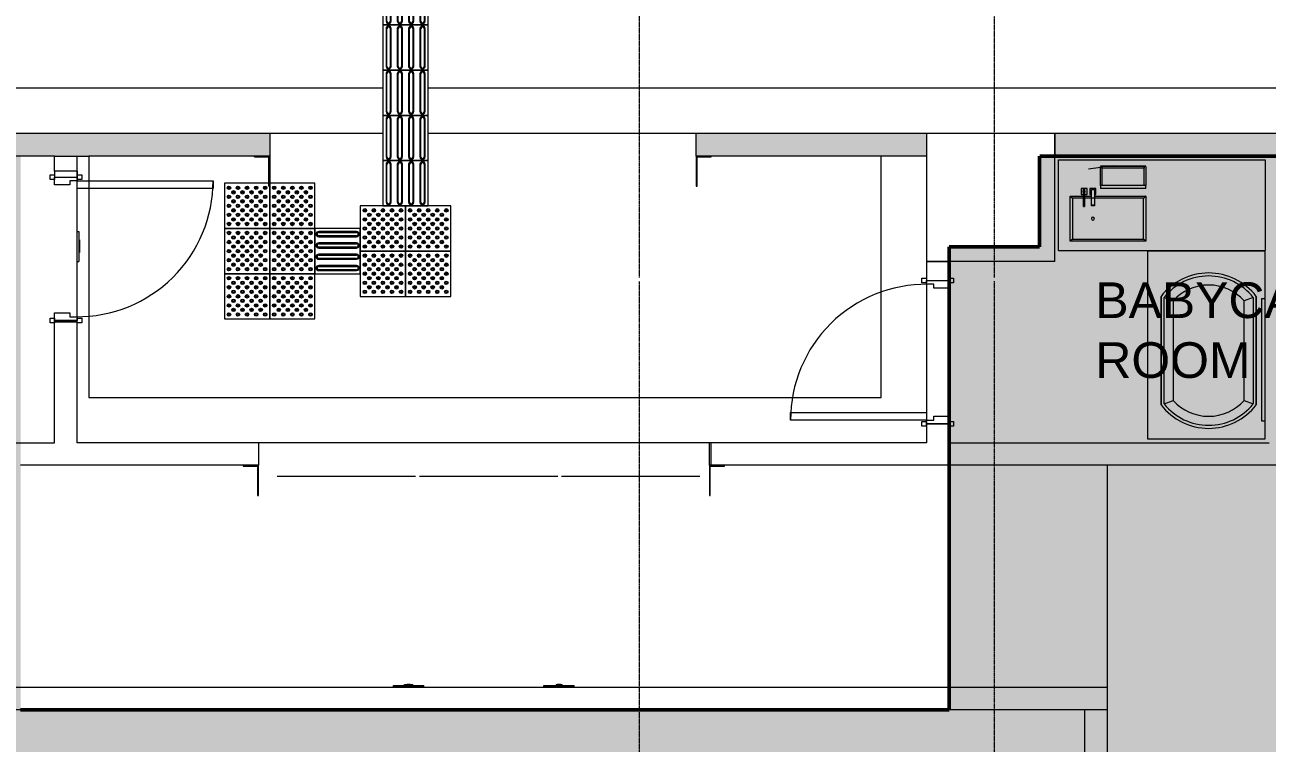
# Model space of a CAD drawing. Header units: millimetres. Extents: x 15878 to 679837, y -72324 to 391440.
# Drawn here: x 196110 to 204339, y 48115 to 52877 of the extents above; entities that cross this region are included whole.
import ezdxf

# ---------------------------------------------------------------- set-up
doc = ezdxf.new("R2010")
doc.units = ezdxf.units.MM
doc.linetypes.add('Demolished', pattern=[4.8, 3.2, -1.6])
doc.linetypes.add('Grid Line__1_200_', pattern=[10.5, 6, -1.5, 1.5, -1.5])
for name, color, linetype, lineweight in [('A-DETL', 90, 'Continuous', 5), ('A-DETL-GENF', 92, 'Continuous', 5), ('A-DOOR', 31, 'Continuous', 5), ('A-DOOR-FRAM', 31, 'Continuous', 5), ('A-FLOR', 192, 'Continuous', 5), ('A-GENM', 13, 'Continuous', 5), ('A-GLAZ', 151, 'Continuous', 5), ('A-WALL', 113, 'Continuous', 5), ('A-WALL-PATT', 111, 'Continuous', 18), ('G-ANNO-TEXT', 231, 'Continuous', 5), ('P-SANR-FIXT', 6, 'Continuous', 5), ('S-COLS', 52, 'Continuous', 5), ('S-GRID', 1, 'Continuous', 5)]:
    doc.layers.add(name, color=color, linetype=linetype, lineweight=lineweight)
doc.styles.add('Swis721 BT_2', font='swiss.ttf', dxfattribs={"height": 236.51772})

# ---------------------------------------------------------------- blocks, each defined once
blk = doc.blocks.new('DLN-Single Door__X01_ - _M39a_ 900 x 3000 _WH_-16935542-G_F')
at = {"layer": 'A-DOOR', "color": 253}
for p, q in [((-450, 975), (-400, 975)), ((-450, 75), (-450, 975)), ((-400, 975), (-400, 75)), ((-490, 105), (-460, 105)), ((-490, 75), (-490, 105)), ((-460, 105), (-460, 75)), ((460, 75), (460, 105)), ((460, 105), (490, 105)), ((490, 105), (490, 75)), ((-475, 75), (-490, 75)), ((-460, 75), (-475, 75)), ((-400, 75), (-450, 75)), ((475, 75), (460, 75)), ((490, 75), (475, 75)), ((-490, -75), (-475, -75)), ((-490, -105), (-490, -75)), ((-475, -75), (-460, -75)), ((-460, -75), (-460, -105)), ((460, -105), (460, -75)), ((460, -75), (475, -75)), ((475, -75), (490, -75)), ((490, -75), (490, -105)), ((-460, -105), (-490, -105)), ((490, -105), (460, -105))]:
    blk.add_line(p, q, dxfattribs=at)
blk.add_arc((-450, 75), 900, 359.5, 90, dxfattribs=at)
at = {"layer": 'A-DOOR-FRAM', "color": 253}
for p, q in [((-475, 75), (-450, 75)), ((-475, -75), (-475, 75)), ((-450, 75), (-450, 25)), ((-450, 25), (-425, 25)), ((-425, 25), (-425, -75)), ((425, 25), (450, 25)), ((425, -75), (425, 25)), ((450, 75), (475, 75)), ((450, 25), (450, 75)), ((475, 75), (475, -75)), ((-425, -75), (-475, -75)), ((475, -75), (425, -75))]:
    blk.add_line(p, q, dxfattribs=at)
blk = doc.blocks.new('DLN-Single Door__X01_ - _M38a_ 900 x 3000 _WH_-18812573-G_F')
at = {"layer": 'A-DOOR', "color": 253}
for p, q in [((-450, 975), (-400, 975)), ((-450, 75), (-450, 975)), ((-400, 975), (-400, 75)), ((-490, 105), (-460, 105)), ((-490, 75), (-490, 105)), ((-460, 105), (-460, 75)), ((460, 75), (460, 105)), ((460, 105), (490, 105)), ((490, 105), (490, 75)), ((-475, 75), (-490, 75)), ((-460, 75), (-475, 75)), ((-400, 75), (-450, 75)), ((475, 75), (460, 75)), ((490, 75), (475, 75)), ((-490, -75), (-475, -75)), ((-490, -105), (-490, -75)), ((-475, -75), (-460, -75)), ((-460, -75), (-460, -105)), ((460, -105), (460, -75)), ((460, -75), (475, -75)), ((475, -75), (490, -75)), ((490, -75), (490, -105)), ((-460, -105), (-490, -105)), ((490, -105), (460, -105))]:
    blk.add_line(p, q, dxfattribs=at)
blk.add_arc((-450, 75), 900, 359.5, 90, dxfattribs=at)
at = {"layer": 'A-DOOR-FRAM', "color": 253}
for p, q in [((-475, 75), (-450, 75)), ((-475, -75), (-475, 75)), ((-450, 75), (-450, 25)), ((-450, 25), (-425, 25)), ((-425, 25), (-425, -75)), ((425, 25), (450, 25)), ((425, -75), (425, 25)), ((450, 75), (475, 75)), ((450, 25), (450, 75)), ((475, 75), (475, -75)), ((-425, -75), (-475, -75)), ((475, -75), (425, -75))]:
    blk.add_line(p, q, dxfattribs=at)
blk = doc.blocks.new('DLN_Louvre - 950x1050  _WH_ _ML03_-18897365-G_F')
at = {"layer": 'A-GLAZ'}
blk.add_line((-458.5, 0), (458.5, 0), dxfattribs=at)
blk = doc.blocks.new('DLN_Tactile - Positional Tiles-V634-G_F')
at = {"layer": 'A-GENM'}
for p, q in [((150, 150), (-150, 150)), ((-150, 150), (-150, -150)), ((150, -150), (150, 150)), ((-150, -150), (150, -150))]:
    blk.add_line(p, q, dxfattribs=at)
for centre, radius in [((-120, 120), 11.5), ((-120, 120), 6), ((-90, 90), 11.5), ((-90, 90), 6), ((-60, 120), 11.5), ((-60, 120), 6), ((-30, 90), 11.5), ((-30, 90), 6), ((0, 120), 11.5), ((0, 120), 6), ((30, 90), 11.5), ((30, 90), 6), ((60, 120), 11.5), ((60, 120), 6), ((90, 90), 11.5), ((90, 90), 6), ((120, 120), 11.5), ((120, 120), 6), ((-120, 60), 11.5), ((-120, 0), 11.5), ((-120, 60), 6), ((-120, 0), 6), ((-90, 30), 11.5), ((-90, 30), 6), ((-60, 60), 11.5), ((-60, 0), 11.5), ((-60, 60), 6), ((-60, 0), 6), ((-30, 30), 11.5), ((-30, 30), 6), ((0, 60), 11.5), ((0, 0), 11.5), ((0, 60), 6), ((0, 0), 6), ((30, 30), 11.5), ((30, 30), 6), ((60, 60), 11.5), ((60, 0), 11.5), ((60, 60), 6), ((60, 0), 6), ((90, 30), 11.5), ((90, 30), 6), ((120, 60), 11.5), ((120, 0), 11.5), ((120, 60), 6), ((120, 0), 6), ((-120, -60), 11.5), ((-120, -60), 6), ((-90, -30), 11.5), ((-90, -90), 11.5), ((-90, -30), 6), ((-60, -60), 11.5), ((-60, -60), 6), ((-30, -30), 11.5), ((-30, -90), 11.5), ((-30, -30), 6), ((0, -60), 11.5), ((0, -60), 6), ((30, -30), 11.5), ((30, -90), 11.5), ((30, -30), 6), ((60, -60), 11.5), ((60, -60), 6), ((90, -30), 11.5), ((90, -90), 11.5), ((90, -30), 6), ((120, -60), 11.5), ((120, -60), 6), ((-120, -120), 11.5), ((-120, -120), 6), ((-90, -90), 6), ((-60, -120), 11.5), ((-60, -120), 6), ((-30, -90), 6), ((0, -120), 11.5), ((0, -120), 6), ((30, -90), 6), ((60, -120), 11.5), ((60, -120), 6), ((90, -90), 6), ((120, -120), 11.5), ((120, -120), 6)]:
    blk.add_circle(centre, radius, dxfattribs=at)
blk = doc.blocks.new('DLN_Tactile - Positional Tiles-V658-G_F')
at = {"layer": 'A-GENM'}
for p, q in [((144, 150), (-150, 150)), ((-150, 150), (-150, -150)), ((150, 130), (150, 150)), ((150, -150), (150, 130)), ((-150, -150), (150, -150))]:
    blk.add_line(p, q, dxfattribs=at)
for centre, radius in [((-120, 120), 11.5), ((-120, 120), 6), ((-90, 90), 11.5), ((-90, 90), 6), ((-60, 120), 11.5), ((-60, 120), 6), ((-30, 90), 11.5), ((-30, 90), 6), ((0, 120), 11.5), ((0, 120), 6), ((30, 90), 11.5), ((30, 90), 6), ((60, 120), 11.5), ((60, 120), 6), ((90, 90), 11.5), ((90, 90), 6), ((120, 120), 11.5), ((120, 120), 6), ((-120, 60), 11.5), ((-120, 0), 11.5), ((-120, 60), 6), ((-120, 0), 6), ((-90, 30), 11.5), ((-90, 30), 6), ((-60, 60), 11.5), ((-60, 0), 11.5), ((-60, 60), 6), ((-60, 0), 6), ((-30, 30), 11.5), ((-30, 30), 6), ((0, 60), 11.5), ((0, 0), 11.5), ((0, 60), 6), ((0, 0), 6), ((30, 30), 11.5), ((30, 30), 6), ((60, 60), 11.5), ((60, 0), 11.5), ((60, 60), 6), ((60, 0), 6), ((90, 30), 11.5), ((90, 30), 6), ((120, 60), 11.5), ((120, 0), 11.5), ((120, 60), 6), ((120, 0), 6), ((-120, -60), 11.5), ((-120, -60), 6), ((-90, -30), 11.5), ((-90, -90), 11.5), ((-90, -30), 6), ((-60, -60), 11.5), ((-60, -60), 6), ((-30, -30), 11.5), ((-30, -90), 11.5), ((-30, -30), 6), ((0, -60), 11.5), ((0, -60), 6), ((30, -30), 11.5), ((30, -90), 11.5), ((30, -30), 6), ((60, -60), 11.5), ((60, -60), 6), ((90, -30), 11.5), ((90, -90), 11.5), ((90, -30), 6), ((120, -60), 11.5), ((120, -60), 6), ((-120, -120), 11.5), ((-120, -120), 6), ((-90, -90), 6), ((-60, -120), 11.5), ((-60, -120), 6), ((-30, -90), 6), ((0, -120), 11.5), ((0, -120), 6), ((30, -90), 6), ((60, -120), 11.5), ((60, -120), 6), ((90, -90), 6), ((120, -120), 11.5), ((120, -120), 6)]:
    blk.add_circle(centre, radius, dxfattribs=at)
blk = doc.blocks.new('DLN_Tactile - Positional Tiles-V659-G_F')
at = {"layer": 'A-GENM'}
for p, q in [((150, 150), (-150, 150)), ((-150, 150), (-150, 130)), ((-150, 130), (-150, -150)), ((150, -150), (150, 150)), ((-150, -150), (150, -150))]:
    blk.add_line(p, q, dxfattribs=at)
for centre, radius in [((-120, 120), 11.5), ((-120, 120), 6), ((-90, 90), 11.5), ((-90, 90), 6), ((-60, 120), 11.5), ((-60, 120), 6), ((-30, 90), 11.5), ((-30, 90), 6), ((0, 120), 11.5), ((0, 120), 6), ((30, 90), 11.5), ((30, 90), 6), ((60, 120), 11.5), ((60, 120), 6), ((90, 90), 11.5), ((90, 90), 6), ((120, 120), 11.5), ((120, 120), 6), ((-120, 60), 11.5), ((-120, 0), 11.5), ((-120, 60), 6), ((-120, 0), 6), ((-90, 30), 11.5), ((-90, 30), 6), ((-60, 60), 11.5), ((-60, 0), 11.5), ((-60, 60), 6), ((-60, 0), 6), ((-30, 30), 11.5), ((-30, 30), 6), ((0, 60), 11.5), ((0, 0), 11.5), ((0, 60), 6), ((0, 0), 6), ((30, 30), 11.5), ((30, 30), 6), ((60, 60), 11.5), ((60, 0), 11.5), ((60, 60), 6), ((60, 0), 6), ((90, 30), 11.5), ((90, 30), 6), ((120, 60), 11.5), ((120, 0), 11.5), ((120, 60), 6), ((120, 0), 6), ((-120, -60), 11.5), ((-120, -60), 6), ((-90, -30), 11.5), ((-90, -90), 11.5), ((-90, -30), 6), ((-60, -60), 11.5), ((-60, -60), 6), ((-30, -30), 11.5), ((-30, -90), 11.5), ((-30, -30), 6), ((0, -60), 11.5), ((0, -60), 6), ((30, -30), 11.5), ((30, -90), 11.5), ((30, -30), 6), ((60, -60), 11.5), ((60, -60), 6), ((90, -30), 11.5), ((90, -90), 11.5), ((90, -30), 6), ((120, -60), 11.5), ((120, -60), 6), ((-120, -120), 11.5), ((-120, -120), 6), ((-90, -90), 6), ((-60, -120), 11.5), ((-60, -120), 6), ((-30, -90), 6), ((0, -120), 11.5), ((0, -120), 6), ((30, -90), 6), ((60, -120), 11.5), ((60, -120), 6), ((90, -90), 6), ((120, -120), 11.5), ((120, -120), 6)]:
    blk.add_circle(centre, radius, dxfattribs=at)
blk = doc.blocks.new('DLN_Tactile - Directional Tiles-V640-G_F')
at = {"layer": 'A-GENM'}
for p, q in [((150, 150), (-150, 150)), ((-150, 150), (-150, -150)), ((-129.5, 125.5), (-129.5, -125.5)), ((-123.5, -125.5), (-123.5, 125.5)), ((-101.5, 125.5), (-101.5, -125.5)), ((-95.5, -125.5), (-95.5, 125.5)), ((-54.5, 125.5), (-54.5, -125.5)), ((-48.5, -125.5), (-48.5, 125.5)), ((-26.5, 125.5), (-26.5, -125.5)), ((-20.5, -125.5), (-20.5, 125.5)), ((20.5, 125.5), (20.5, -125.5)), ((26.5, -125.5), (26.5, 125.5)), ((48.5, 125.5), (48.5, -125.5)), ((54.5, -125.5), (54.5, 125.5)), ((95.5, 125.5), (95.5, -125.5)), ((101.5, -125.5), (101.5, 125.5)), ((123.5, 125.5), (123.5, -125.5)), ((129.5, -125.5), (129.5, 125.5)), ((150, -150), (150, 150)), ((-150, -150), (150, -150))]:
    blk.add_line(p, q, dxfattribs=at)
for centre, radius, start, end in [((-112.5, 125.5), 17, 360, 180), ((-112.5, 125.5), 11, 360, 180), ((-37.5, 125.5), 17, 360, 180), ((-37.5, 125.5), 11, 360, 180), ((37.5, 125.5), 17, 360, 180), ((37.5, 125.5), 11, 360, 180), ((112.5, 125.5), 17, 360, 180), ((112.5, 125.5), 11, 360, 180), ((-112.5, -125.5), 17, 180, 360), ((-112.5, -125.5), 11, 180, 360), ((-37.5, -125.5), 17, 180, 360), ((-37.5, -125.5), 11, 180, 360), ((37.5, -125.5), 17, 180, 360), ((37.5, -125.5), 11, 180, 360), ((112.5, -125.5), 17, 180, 360), ((112.5, -125.5), 11, 180, 360)]:
    blk.add_arc(centre, radius, start, end, dxfattribs=at)
blk = doc.blocks.new('DLN_Baby Room Counter Top_Pad - DLN_Baby Room Counter Top_Pad-17758112-G_F')
at = {"layer": 'A-GENM', "color": 253}
for p, q in [((340, 780), (25, 780)), ((25, 780), (25, 0)), ((1150, 780), (340, 780)), ((340, 755), (340, 780)), ((340, 755), (1150, 755)), ((1150, 755), (1150, 780)), ((1270, 780), (1150, 780)), ((1270, 0), (1270, 780)), ((325, 720), (1045, 720)), ((1045, 90), (325, 90)), ((25, 0), (1270, 0))]:
    blk.add_line(p, q, dxfattribs=at)
for centre, start, end in [((567.6, 405), 127.59442, 232.40558), ((802.4, 405), 307.59442, 52.40558)]:
    blk.add_arc(centre, 397.6, start, end, dxfattribs=at)
blk = doc.blocks.new('DLN_Baby Changing Pad - 550x480x900 _WDH_-2732619-G_F')
at = {"layer": 'P-SANR-FIXT', "color": 253}
for p, q in [((375.7, 115.4), (-344.3, 115.4)), ((-337.4, 95.4), (368.8, 95.4)), ((-337.4, 95.4), (-315.3, 35.4)), ((346.7, 35.4), (368.8, 95.4)), ((346.7, 35.4), (-315.3, 35.4)), ((-337.4, -494.6), (-315.3, -434.6)), ((-315.3, -434.6), (346.7, -434.6)), ((368.8, -494.6), (346.7, -434.6)), ((-344.3, -514.6), (375.7, -514.6)), ((368.8, -494.6), (-337.4, -494.6))]:
    blk.add_line(p, q, dxfattribs=at)
for centre, radius, start, end in [((-101.8, -199.6), 397.6, 127.59442, 232.40558), ((-101.8, -199.6), 377.6, 128.61573, 231.38427), ((133.1, -199.6), 377.6, 308.61573, 51.38427), ((133.1, -199.6), 397.6, 307.59442, 52.40558), ((-101.8, -199.6), 317.6, 132.26551, 227.73449), ((133.1, -199.6), 317.6, 312.26551, 47.73449)]:
    blk.add_arc(centre, radius, start, end, dxfattribs=at)
blk = doc.blocks.new('DLN_Counter _ Cabinet - DLN_Counter _ Cabinet-17758267-G_F')
at = {"layer": 'A-GENM', "color": 253}
for p, q in [((-235, -255), (-235, -523.7)), ((235, -255), (-235, -255)), ((235, -525), (235, -255)), ((-235, -525), (235, -525))]:
    blk.add_line(p, q, dxfattribs=at)
blk = doc.blocks.new('Signage - Male - Type 1-17068297-G_F')
at = {"layer": 'A-GENM'}
for p, q in [((225, -75), (125, -75)), ((125, -75), (125, -275)), ((131, -275), (131, -81)), ((131, -81), (225, -81)), ((225, -81), (225, -75)), ((125, -275), (131, -275))]:
    blk.add_line(p, q, dxfattribs=at)
blk = doc.blocks.new('Signage - Female - Type 1-17066942-G_F')
at = {"layer": 'A-GENM'}
for p, q in [((131, 276.4), (125, 276.4)), ((125, 276.4), (125, 76.4)), ((131, 82.4), (131, 276.4)), ((225, 82.4), (131, 82.4)), ((225, 76.4), (225, 82.4)), ((125, 76.4), (225, 76.4))]:
    blk.add_line(p, q, dxfattribs=at)
blk = doc.blocks.new('Signage - Female_Wall Mount_ - Type 1-17078559-G_F')
at = {"layer": 'A-GENM'}
for p, q in [((25, 85), (225, 85)), ((25, 75), (25, 85)), ((98.3, 91), (114.9, 91)), ((98.3, 85), (98.3, 91)), ((114.9, 91), (114.9, 85)), ((114.9, 91), (114.9, 85)), ((134.9, 91), (114.9, 91)), ((114.9, 91), (134.9, 91)), ((114.9, 91), (134.9, 91)), ((114.9, 91), (114.9, 85)), ((117.2, 91), (132.7, 91)), ((117.2, 85), (117.2, 91)), ((118.3, 91), (118.3, 85)), ((131.6, 85), (131.6, 91)), ((132.7, 85), (132.7, 91)), ((134.9, 85), (134.9, 91)), ((134.9, 91), (151.6, 91)), ((134.9, 85), (134.9, 91)), ((151.6, 85), (151.6, 91)), ((225, 75), (225, 85)), ((225, 75), (25, 75))]:
    blk.add_line(p, q, dxfattribs=at)
blk = doc.blocks.new('Signage - Male_Wall Mount_ - Type 1-17079280-G_F')
at = {"layer": 'A-GENM'}
for p, q in [((25, 85), (225, 85)), ((25, 75), (25, 85)), ((105, 91), (105, 85)), ((105, 91), (115, 91)), ((115, 91), (115, 85)), ((115, 91), (135, 91)), ((135, 91), (115, 91)), ((115, 91), (135, 91)), ((115.8, 91), (134.2, 91)), ((115.8, 85), (115.8, 91)), ((118.3, 91), (118.3, 85)), ((131.7, 85), (131.7, 91)), ((134.2, 85), (134.2, 91)), ((135, 85), (135, 91)), ((135, 91), (145, 91)), ((145, 85), (145, 91)), ((225, 75), (225, 85)), ((225, 75), (25, 75))]:
    blk.add_line(p, q, dxfattribs=at)
blk = doc.blocks.new('Signage - Baby Room - Type 1-17073097-G_F')
at = {"layer": 'A-GENM'}
for p, q in [((125, 275), (119, 275)), ((119, 275), (119, 81)), ((125, 75), (125, 275)), ((119, 81), (25, 81)), ((25, 81), (25, 75)), ((25, 75), (125, 75))]:
    blk.add_line(p, q, dxfattribs=at)
blk = doc.blocks.new('Signage - Dis_Wall Mount 2_ - Signage - Dis_Wall Mount 2_-17087926-G_F')
at = {"layer": 'A-GENM'}
for p, q in [((-100, 10), (100, 10)), ((-100, 10), (-100, 0)), ((100, 0), (-100, 0)), ((-16.7, 0), (-16.7, -6)), ((-16.7, -6), (-16.7, 0)), ((10, -6), (10, 0)), ((18, -6), (18, 0)), ((21.2, -6), (21.2, 0)), ((21.6, 0), (21.6, -6)), ((25.9, -6), (25.9, 0)), ((33.6, -6), (33.6, 0)), ((45.3, -6), (45.3, 0)), ((100, 10), (100, 0)), ((-40, 0), (-40, -6)), ((-16.7, -6), (-40, -6)), ((-40, -6), (21.2, -6)), ((18, -6), (-16.7, -6)), ((-10, 0), (-10, -6)), ((-10, 0), (-10, -6)), ((10, -6), (-10, -6)), ((-10, -6), (10, -6)), ((10, -6), (-10, -6)), ((10, -6), (10, 0)), ((10, -6), (10, 0)), ((25.9, -6), (10, -6)), ((21.2, -6), (18, -6)), ((32.2, -6), (25.9, -6)), ((45.3, -6), (32.2, -6))]:
    blk.add_line(p, q, dxfattribs=at)
blk = doc.blocks.new('Signage - Dis - Type 1-18241703-G_F')
at = {"layer": 'A-GENM', "color": 253}
for p, q in [((131, 275), (125, 275)), ((125, 275), (125, 75)), ((125, 196.6), (125, 275)), ((125, 275), (131, 275)), ((131, 81), (131, 275)), ((131, 275), (131, 196.6)), ((125, 208.6), (125, 220.3)), ((125, 220.3), (125, 207.2)), ((125, 196.6), (125, 208.6)), ((125, 207.2), (125, 200.9)), ((125, 200.9), (125, 185)), ((125, 165), (125, 196.6)), ((125, 165), (125, 196.6)), ((125, 190.7), (125, 196.2)), ((125, 196.2), (125, 193)), ((125, 193), (125, 185.3)), ((125, 183.8), (125, 190.7)), ((125, 185.3), (125, 173.5)), ((125, 185), (125, 165)), ((125, 165), (125, 185)), ((125, 185), (125, 165)), ((125, 167.4), (125, 183.8)), ((125, 173.5), (125, 167)), ((125, 75), (125, 165)), ((125, 135), (125, 165)), ((131, 220.3), (131, 208.6)), ((131, 207.2), (131, 220.3)), ((131, 208.6), (131, 196.6)), ((131, 200.9), (131, 207.2)), ((131, 185), (131, 200.9)), ((131, 196.6), (131, 165)), ((131, 196.6), (131, 165)), ((131, 193), (131, 196.2)), ((131, 196.2), (131, 175.8)), ((131, 189.8), (131, 193)), ((131, 185.3), (131, 189.8)), ((131, 173.5), (131, 185.3)), ((131, 165), (131, 185)), ((131, 185), (131, 165)), ((131, 165), (131, 185)), ((131, 175.8), (131, 167.4)), ((131, 167), (131, 173.5)), ((131, 165), (131, 81)), ((131, 165), (131, 135)), ((125, 160.5), (125, 158.3)), ((125, 158.3), (125, 135)), ((131, 158.3), (131, 160.5)), ((131, 135), (131, 158.3)), ((125, 75), (225, 75)), ((225, 75), (125, 75)), ((225, 81), (131, 81)), ((131, 81), (225, 81)), ((225, 75), (225, 81)), ((225, 81), (225, 75))]:
    blk.add_line(p, q, dxfattribs=at)

msp = doc.modelspace()

# ---------------------------------------------------------------- hatches: boundary and pattern name
at = {"layer": 'A-DETL-GENF', "transparency": 33554585}
h = msp.add_hatch(color=253, dxfattribs=at)
h.paths.add_polyline_path([(193031.8, 30457.5), (193031.8, 31607.5), (195106.8, 31607.5), (195106.8, 34107.5), (202306.8, 34107.5), (202306.8, 35797.5), (205331.8, 35797.5), (205331.8, 52007.5), (202831.8, 52007.5), (202831.8, 51406.3), (202231.8, 51406.3), (202231.8, 48337.5), (196081.8, 48337.5), (196081.8, 52057.5), (193181.8, 52057.5), (193181.8, 49957.5), (189481.8, 49957.5), (189481.8, 52057.5), (177431.8, 52057.5), (177431.8, 45607.5), (166981.8, 45607.5), (166981.8, 31607.5), (190881.8, 31607.5), (190881.8, 30457.5)], flags=0)
h.paths.add_polyline_path([(178081.8, 39607.5), (177481.8, 39607.5), (177481.8, 40207.5), (178081.8, 40207.5)], flags=0)
h.paths.add_polyline_path([(199881.8, 39607.5), (199881.8, 40207.5), (200481.8, 40207.5), (200481.8, 39607.5), (199984.4, 39607.5)], flags=0)
h.paths.add_polyline_path([(189481.8, 39607.5), (189481.8, 40207.5), (190081.8, 40207.5), (190081.8, 39607.5)], flags=0)
h.paths.add_polyline_path([(178081.8, 51407.5), (177481.8, 51407.5), (177481.8, 52007.5), (178081.8, 52007.5), (178081.8, 51515.3)], flags=0)
at = {"layer": 'A-GENM'}
h = msp.add_hatch(dxfattribs=at)
h.set_pattern_fill('FP_2000', color=253, style=0, pattern_type=2)
h.set_pattern_definition([(50, (114192.5, 0), (3643.68, -318.78), [381, -4191]), (355, (114192.5, 0), (-704.86, 3821.14), [304.8, -3352.8]), (100.451, (114496, -26.6), (2938.85, 3502.33), [323.8, -3561.8]), (46.184, (114192.5, 1016), (5421.58, -840.86), [571.5, -6286.5]), (96.636, (114644.3, 946), (4748.05, 4948.55), [485.7, -5342.7]), (351.184, (114192.5, 1016), (4748.1, 4948.5), [457.2, -5029.2]), (21, (114700.5, 762), (3032.29, -2045.304), [381, -4191]), (326, (114700.5, 762), (1236.04, 3683.76), [304.8, -3352.8]), (71.451, (114953.2, 591.6), (4268.34, 1638.42), [323.8, -3561.8]), (37.5, (114192.5, 0), (61.772, 1691.1), [167.64, -3144.52, 167.64, -3235.96, -3365.5]), (37.5, (114192.5, 0), (61.772, 1691.1), [-6715.76, 167.64, -3197.86]), (7.5, (114192.5, 0), (1336.393, 2003.61), [167.64, -1772.92, 167.64, -3068.32, -1282.7]), (7.5, (114192.5, 0), (1336.393, 2003.61), [-5176.52, 167.64, -1115.06]), (327.5, (113059.7, 0), (2711.818, -114.579), [167.64, -1102.36, 167.64, -3794.76, -5257.8]), (327.5, (113059.7, 0), (2711.818, -114.579), [-5232.4, 167.64, -5090.16]), (317.5, (112551.7, 0), (2962.586, 508.533), [167.64, -1483.36, 167.64, -2463.8, -3733.8]), (317.5, (112551.7, 0), (2962.586, 508.533), [-4282.44, 167.64, -3566.16])])
h.paths.add_polyline_path([(204123.5, 51382.5), (204326.8, 51382.5), (204326.8, 51982.5), (202956.8, 51982.5), (202956.8, 51382.5), (203709.6, 51382.5)], flags=0)
h.paths.add_polyline_path([(203295.7, 51442.5), (203034.9, 51442.5), (203034.9, 51742.5), (203123.7, 51742.5), (203123.7, 51752.5), (203106.2, 51752.5), (203106.2, 51792.5), (203146.2, 51792.5), (203146.2, 51752.5), (203128.7, 51752.5), (203128.7, 51742.5), (203174.9, 51742.5), (203174.9, 51752.5), (203164.9, 51752.5), (203164.9, 51792.5), (203204.9, 51792.5), (203204.9, 51752.5), (203194.9, 51752.5), (203194.9, 51742.5), (203534.9, 51742.5), (203534.9, 51442.5)], flags=0)
h.paths.add_polyline_path([(203534.9, 51792.5), (203234.9, 51792.5), (203234.9, 51942.5), (203534.9, 51937.5), (203534.9, 51812.5)], flags=0)
at = {"layer": 'A-WALL-PATT', "transparency": 33554432}
for points in [[(197731.8, 52007.5), (197731.8, 52157.5), (193181.8, 52157.5), (193181.8, 52007.5), (197725.8, 52007.5)], [(202081.8, 52007.5), (202081.8, 52157.5), (200556.8, 52157.5), (200556.8, 52007.5), (200812.2, 52007.5)], [(205331.8, 52007.5), (205331.8, 52157.5), (202931.8, 52157.5), (202931.8, 52007.5), (204951.4, 52007.5)]]:
    msp.add_hatch(color=53, dxfattribs=at).paths.add_polyline_path(points, flags=0)

# ---------------------------------------------------------------- linework, layer by layer
at = {"layer": 'A-DETL', "linetype": 'Demolished', "lineweight": 50}
for p, q in [((205331.8, 52007.5), (202831.8, 52007.5)), ((202831.8, 52007.5), (202831.8, 51406.3)), ((202831.8, 51406.3), (202231.8, 51406.3)), ((202231.8, 51406.3), (202231.8, 48337.5)), ((202231.8, 48337.5), (196081.8, 48337.5))]:
    msp.add_line(p, q, dxfattribs=at)
at = {"layer": 'A-FLOR'}
for p, q in [((198481.8, 52457.5), (177031.8, 52457.5)), ((205781.8, 52457.5), (198781.8, 52457.5)), ((198481.8, 52157.5), (190231.8, 52157.5)), ((197731.8, 52157.5), (197731.8, 52007.5)), ((202081.8, 52157.5), (198781.8, 52157.5)), ((200556.8, 52007.5), (200556.8, 52157.5)), ((204506.8, 52157.5), (202931.8, 52157.5)), ((196306.8, 51907.5), (196306.8, 52007.5)), ((196456.8, 51907.5), (196456.8, 52007.5)), ((196456.8, 52007.5), (196534.8, 52007.5)), ((197731.8, 52007.5), (196534.8, 52007.5)), ((196534.8, 52007.5), (196534.8, 50407.5)), ((202081.8, 52007.5), (200556.8, 52007.5)), ((201781.8, 50407.5), (201781.8, 52007.5)), ((204351.8, 52007.5), (202931.8, 52007.5)), ((196456.8, 51907.5), (196306.8, 51907.5)), ((196456.8, 51882.5), (196456.8, 51907.5)), ((196456.8, 50942.5), (196456.8, 51842.5)), ((202081.8, 51307.5), (202081.8, 51197.5)), ((202231.8, 51307.5), (202231.8, 51197.5)), ((202081.8, 51157.5), (202081.8, 50257.5)), ((196306.8, 50907.5), (196455, 50907.5)), ((196306.8, 50107.5), (196306.8, 50902.5)), ((196456.8, 50107.5), (196456.8, 50902.5)), ((196534.8, 50407.5), (201781.8, 50407.5)), ((202081.8, 50217.5), (202081.8, 50107.5)), ((202231.8, 50217.5), (202231.8, 50107.5)), ((193781.8, 50107.5), (196306.8, 50107.5)), ((202081.8, 50107.5), (196456.8, 50107.5)), ((200656.8, 49958.8), (200656.8, 50107.5)), ((202231.8, 50107.5), (204351.8, 50107.5)), ((197656.8, 49957.5), (196081.8, 49957.5)), ((205331.8, 49957.5), (200656.8, 49957.5)), ((203281.8, 47687.5), (203281.8, 49957.5)), ((195306.8, 48487.5), (199748.5, 48487.5))]:
    msp.add_line(p, q, dxfattribs=at)
at = {"layer": 'A-GENM', "color": 253}
for p, q in [((202956.8, 51382.5), (202956.8, 51982.5)), ((202956.8, 51982.5), (204326.8, 51982.5)), ((203234.9, 51942.5), (203534.9, 51942.5)), ((203234.9, 51812.5), (203234.9, 51937.5)), ((203244.9, 51937.5), (203234.9, 51937.5)), ((203244.9, 51927.5), (203244.9, 51937.5)), ((203524.9, 51937.5), (203244.9, 51937.5)), ((203244.9, 51937.5), (203244.9, 51812.5)), ((203524.9, 51937.5), (203524.9, 51927.5)), ((203524.9, 51812.5), (203524.9, 51937.5)), ((203534.9, 51937.5), (203524.9, 51937.5)), ((203534.9, 51937.5), (203534.9, 51812.5)), ((204326.8, 51982.5), (204326.8, 51382.5)), ((203524.9, 51927.5), (203244.9, 51927.5)), ((203146.2, 51792.5), (203106.2, 51792.5)), ((203106.2, 51792.5), (203106.2, 51752.5)), ((203121.2, 51767.5), (203121.2, 51777.5)), ((203121.2, 51777.5), (203131.2, 51777.5)), ((203131.2, 51767.5), (203121.2, 51767.5)), ((203123.7, 51777.5), (203123.7, 51787.5)), ((203128.7, 51787.5), (203123.7, 51787.5)), ((203123.7, 51777.5), (203128.7, 51777.5)), ((203123.7, 51672.5), (203123.7, 51767.5)), ((203128.7, 51767.5), (203123.7, 51767.5)), ((203128.7, 51787.5), (203128.7, 51777.5)), ((203128.7, 51767.5), (203128.7, 51672.5)), ((203131.2, 51777.5), (203131.2, 51767.5)), ((203146.2, 51752.5), (203146.2, 51792.5)), ((203204.9, 51792.5), (203164.9, 51792.5)), ((203164.9, 51792.5), (203164.9, 51752.5)), ((203174.9, 51681.6), (203174.9, 51785)), ((203174.9, 51785), (203194.9, 51785)), ((203194.9, 51785), (203194.9, 51681.6)), ((203204.9, 51752.5), (203204.9, 51792.5)), ((203244.9, 51812.5), (203234.9, 51812.5)), ((203234.9, 51812.5), (203234.9, 51792.5)), ((203534.9, 51812.5), (203234.9, 51812.5)), ((203534.9, 51792.5), (203234.9, 51792.5)), ((203534.9, 51812.5), (203524.9, 51812.5)), ((203534.9, 51792.5), (203534.9, 51812.5)), ((203034.9, 51442.5), (203034.9, 51742.5)), ((203034.9, 51742.5), (203123.7, 51742.5)), ((203106.2, 51752.5), (203123.7, 51752.5)), ((203127.9, 51752.5), (203146.2, 51752.5)), ((203128.7, 51742.5), (203174.9, 51742.5)), ((203164.9, 51752.5), (203174.9, 51752.5)), ((203174.9, 51676.5), (203174.9, 51681.6)), ((203194.9, 51681.6), (203174.9, 51681.6)), ((203194.9, 51752.5), (203204.9, 51752.5)), ((203194.9, 51742.5), (203534.9, 51742.5)), ((203194.9, 51681.6), (203194.9, 51676.5)), ((203534.9, 51742.5), (203534.9, 51442.5)), ((203123.7, 51672.5), (203128.7, 51672.5)), ((203194.9, 51676.5), (203174.9, 51676.5)), ((203534.9, 51442.5), (203034.9, 51442.5)), ((202956.8, 51382.5), (204326.8, 51382.5))]:
    msp.add_line(p, q, dxfattribs=at)
for start, end in [(0, 180), (180, 0)]:
    msp.add_arc((203184.9, 51592.5), 10, start, end, dxfattribs=at)
for points, knots in [([(203034.9, 51742.5), (203034.9, 51742.5), (203035.2, 51742.2), (203036, 51741.4), (203036.9, 51740.5), (203037.8, 51739.6), (203038.6, 51738.8), (203039.5, 51737.9), (203040.8, 51736.6), (203042.1, 51735.3), (203043.3, 51734.1), (203044.5, 51732.9), (203046.6, 51730.8), (203048.6, 51728.8), (203049.9, 51727.5)], [0, 0, 0, 0, 0.166667, 0.25, 0.333333, 0.416667, 0.458333, 0.5, 0.583333, 0.666667, 0.708333, 0.75, 0.833333, 1, 1, 1, 1]), ([(203534.9, 51742.5), (203534.9, 51742.5), (203534.6, 51742.2), (203533.8, 51741.4), (203532.9, 51740.5), (203532, 51739.6), (203531.2, 51738.8), (203530.3, 51737.9), (203529.1, 51736.6), (203527.7, 51735.3), (203526.5, 51734.1), (203525.4, 51732.9), (203523.2, 51730.8), (203521.2, 51728.8), (203519.9, 51727.5)], [0, 0, 0, 0, 0.166667, 0.25, 0.333333, 0.416667, 0.458333, 0.5, 0.583333, 0.666667, 0.708333, 0.75, 0.833333, 1, 1, 1, 1]), ([(203049.9, 51457.5), (203048.6, 51456.1), (203046.6, 51454.2), (203044.2, 51451.7), (203042.7, 51450.3), (203041.6, 51449.2), (203040.5, 51448.1), (203039.5, 51447.1), (203038.6, 51446.2), (203037.8, 51445.4), (203036.9, 51444.5), (203036, 51443.6), (203035.2, 51442.7), (203034.9, 51442.5), (203034.9, 51442.5)], [-1, -1, -1, -1, -0.833333, -0.75, -0.666667, -0.625, -0.583333, -0.5, -0.458333, -0.416667, -0.333333, -0.25, -0.166667, 0, 0, 0, 0]), ([(203534.9, 51442.5), (203534.9, 51442.5), (203534.7, 51442.7), (203533.8, 51443.6), (203532.9, 51444.5), (203532, 51445.4), (203531.2, 51446.2), (203530.3, 51447.1), (203529.1, 51448.3), (203527.7, 51449.7), (203526.6, 51450.8), (203525.3, 51452), (203523.2, 51454.2), (203521.2, 51456.2), (203519.9, 51457.5)], [0, 0, 0, 0, 0.166667, 0.25, 0.333333, 0.416667, 0.458333, 0.5, 0.583333, 0.666667, 0.708333, 0.75, 0.833333, 1, 1, 1, 1])]:
    msp.add_open_spline(points, degree=3, knots=knots, dxfattribs=at)
at = {"layer": 'A-WALL', "color": 253}
for p, q in [((202081.8, 52157.5), (202081.8, 52007.5)), ((202931.8, 52157.5), (202931.8, 52007.5)), ((196306.8, 52007.5), (193781.8, 52007.5)), ((196306.8, 52007.5), (196456.8, 52007.5)), ((197731.8, 52007.5), (196534.8, 52007.5)), ((196306.8, 51907.5), (196306.8, 51867.5)), ((196306.8, 51867.5), (196456.8, 51867.5)), ((196456.8, 51907.5), (196456.8, 51867.5)), ((202081.8, 51307.5), (202231.8, 51307.5)), ((202081.8, 51197.5), (202081.8, 51182.5)), ((202231.8, 51197.5), (202231.8, 51182.5)), ((202081.8, 51182.5), (202231.8, 51182.5)), ((196306.8, 50902.5), (196306.8, 50917.5)), ((196306.8, 50917.5), (196456.8, 50917.5)), ((196456.8, 50902.5), (196456.8, 50917.5)), ((202081.8, 50217.5), (202081.8, 50232.5)), ((202081.8, 50232.5), (202231.8, 50232.5)), ((202231.8, 50217.5), (202231.8, 50232.5)), ((197656.8, 50107.5), (197656.8, 49957.5)), ((200644.3, 49957.5), (200644.3, 50107.5)), ((199748.5, 48487.5), (203281.8, 48487.5)), ((203281.8, 48337.5), (195306.8, 48337.5)), ((203131.8, 47837.5), (203131.8, 48337.5))]:
    msp.add_line(p, q, dxfattribs=at)
at = {"layer": 'S-COLS', "color": 9, "lineweight": 20}
for p, q in [((202931.8, 52157.5), (202081.8, 52157.5)), ((202081.8, 52157.5), (202081.8, 51307.5)), ((202931.8, 52007.5), (202931.8, 52157.5)), ((202931.8, 51307.5), (202931.8, 52007.5)), ((202231.8, 51307.5), (202081.8, 51307.5)), ((202931.8, 51307.5), (202231.8, 51307.5))]:
    msp.add_line(p, q, dxfattribs=at)
at = {"layer": 'S-GRID', "color": 254, "linetype": 'Grid Line__1_200_'}
for p, q in [((200181.8, 51203.1), (200181.8, 63703.1)), ((202531.8, 63703.1), (202531.8, 51203.1)), ((200181.8, -17971.6), (200181.8, 51177.7)), ((202531.8, 51177.7), (202531.8, -17971.6))]:
    msp.add_line(p, q, dxfattribs=at)

# ---------------------------------------------------------------- block references
at = {"layer": 'A-DOOR', "color": 253}
for name, p, rotation in [('DLN-Single Door__X01_ - _M38a_ 900 x 3000 _WH_-18812573-G_F', (196381.8, 51392.5), 270.0000000000002), ('DLN-Single Door__X01_ - _M39a_ 900 x 3000 _WH_-16935542-G_F', (202156.8, 50707.5), 90.00000000000018)]:
    msp.add_blockref(name, p, dxfattribs=dict(at, rotation=rotation))
at = {"layer": 'A-GENM'}
for name, p, rotation in [('DLN_Tactile - Directional Tiles-V640-G_F', (198631.8, 53027.5), 180), ('DLN_Tactile - Directional Tiles-V640-G_F', (198631.8, 52727.5), 180), ('DLN_Tactile - Directional Tiles-V640-G_F', (198631.8, 52427.5), 180), ('DLN_Tactile - Directional Tiles-V640-G_F', (198631.8, 52127.5), 180), ('DLN_Tactile - Directional Tiles-V640-G_F', (198631.8, 51827.5), 180), ('Signage - Baby Room - Type 1-17073097-G_F', (200681.8, 52082.5), 180), ('DLN_Tactile - Directional Tiles-V640-G_F', (198181.8, 51377.5), 270.0000000000001), ('Signage - Dis_Wall Mount 2_ - Signage - Dis_Wall Mount 2_-17087926-G_F', (196466.8, 51407.5), 89.99999999999974), ('Signage - Female - Type 1-17066942-G_F', (197781.8, 50033.9), 180)]:
    msp.add_blockref(name, p, dxfattribs=dict(at, rotation=rotation))
at = {"layer": 'A-GENM', "color": 253}
for name, p, rotation in [('Signage - Dis - Type 1-18241703-G_F', (197856.8, 52082.5), 180), ('DLN_Baby Room Counter Top_Pad - DLN_Baby Room Counter Top_Pad-17758112-G_F', (203546.8, 51402.5), 269.9999999999998)]:
    msp.add_blockref(name, p, dxfattribs=dict(at, rotation=rotation))
at = {"layer": 'A-GENM'}
for name, p in [('DLN_Tactile - Positional Tiles-V658-G_F', (197581.8, 51677.5)), ('DLN_Tactile - Positional Tiles-V659-G_F', (197881.8, 51677.5)), ('DLN_Tactile - Positional Tiles-V634-G_F', (198481.8, 51527.5)), ('DLN_Tactile - Positional Tiles-V634-G_F', (198781.8, 51527.5)), ('DLN_Tactile - Positional Tiles-V634-G_F', (197581.8, 51377.5)), ('DLN_Tactile - Positional Tiles-V634-G_F', (197881.8, 51377.5)), ('DLN_Tactile - Positional Tiles-V634-G_F', (198481.8, 51227.5)), ('DLN_Tactile - Positional Tiles-V634-G_F', (198781.8, 51227.5)), ('DLN_Tactile - Positional Tiles-V634-G_F', (197581.8, 51077.5)), ('DLN_Tactile - Positional Tiles-V634-G_F', (197881.8, 51077.5)), ('Signage - Male - Type 1-17068297-G_F', (200519.3, 50032.5)), ('Signage - Female_Wall Mount_ - Type 1-17078559-G_F', (198527.6, 48412.5)), ('Signage - Male_Wall Mount_ - Type 1-17079280-G_F', (199523.5, 48412.5))]:
    msp.add_blockref(name, p, dxfattribs=at)
at = {"layer": 'A-GENM', "color": 253}
msp.add_blockref('DLN_Counter _ Cabinet - DLN_Counter _ Cabinet-17758267-G_F', (203284.9, 51982.5), dxfattribs=at)
at = {"layer": 'A-GLAZ', "rotation": 180}
for p in [(198240.1, 49882.5), (199182.1, 49882.5), (200123.1, 49882.5)]:
    msp.add_blockref('DLN_Louvre - 950x1050  _WH_ _ML03_-18897365-G_F', p, dxfattribs=at)
at = {"layer": 'P-SANR-FIXT', "color": 253, "rotation": 269.9999999999998}
msp.add_blockref('DLN_Baby Changing Pad - 550x480x900 _WDH_-2732619-G_F', (204151.4, 50733.2), dxfattribs=at)

# ---------------------------------------------------------------- texts
at = {"layer": 'G-ANNO-TEXT', "color": 7, "insert": (203201.4, 51170.1), "char_height": 236.52, "width": 2061, "attachment_point": 1, "line_spacing_factor": 1.00667, "style": 'Swis721 BT_2'}
msp.add_mtext('BABYCARE\\PROOM', dxfattribs=at)

doc.saveas('drawing.dxf')
